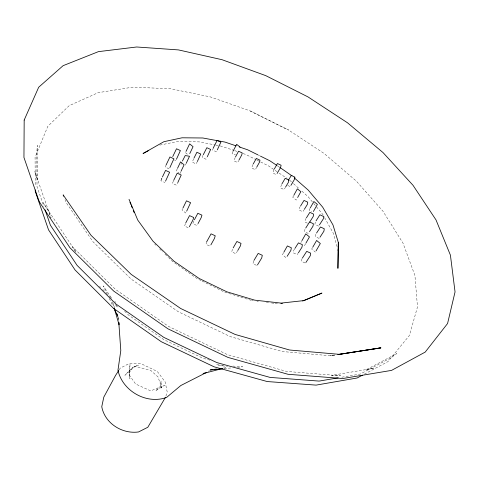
<?xml version="1.0" encoding="UTF-8"?>
<svg xmlns="http://www.w3.org/2000/svg" width="479" height="479" viewBox="0 0 479 479"><rect width="100%" height="100%" fill="white"/><g stroke="black" fill="none" stroke-linecap="round" stroke-linejoin="round"><path stroke-width="0.36" stroke-dasharray="2.4 1.8" d="M315.781 234.273L315.404 236.698L319.206 238.446M315.29 222.046L314.913 224.4L318.661 226.124M301.95 258.744L301.513 261.342L305.47 263.145M304.955 229.297L304.548 231.71L308.356 233.459L309.135 232.243M253.583 261.043L252.966 263.737L257.079 265.6M232.435 249.206L231.746 251.858L235.872 253.726L237.368 251.158M232.698 151.825L232.087 153.903L235.405 154.46M206.748 241.679L205.97 244.332L210.137 246.218M193.684 221.136L192.875 223.675L196.989 225.549L197.683 224.238M213.269 147.969L212.598 150.053L216.316 151.783L216.963 150.52M185.427 223.513L184.583 226.088L188.738 227.968L189.427 226.651M202.964 155.352L202.246 157.489L206.03 159.238L207.006 157.328M165.902 396.055L167.243 392.211L165.171 381.949L157.316 371.453L140.964 363.663L129.282 363.495L120.283 368.094L119.109 369.914M180.996 164.453L181.595 162.794M173.332 181.068L172.482 183.397L176.476 185.229L177.458 183.259M166.165 164.842L165.303 167.093L169.243 168.901M161.321 179.493L160.878 180.661L164.89 182.499M177.23 168.913L176.32 170.829L178.829 172.931M179.835 173.769L180.751 171.847M182.661 208.64L182.026 209.94L185.696 213.047L186.714 211.077M193.69 158.693L192.289 162.159L196.121 163.926L197.42 161.357M185.271 165.129L185.9 163.92M235.213 157.471L233.938 160.83L237.638 162.549L238.65 160.675M293.459 195.959L292.747 197.252L296.226 200.084L297.297 198.144M252.876 164.626L251.637 167.991L255.319 169.698L256.355 167.842M283.496 252.834L282.442 254.714L286.179 257.834L287.352 255.966M309.877 208.622L309.153 209.91L311.661 211.952M300.902 242.476L301.596 241.248M305.614 243.655L304.56 245.499L302.991 244.206M273.946 169.644L272.761 172.991L276.401 174.685M312.392 247.829L311.685 249.056L315.362 252.086M281.604 184.445L280.419 187.864L284.101 189.57L285.185 187.738M300.267 206.503L299.525 207.718L299.106 210.018L302.836 211.736L303.961 209.916M306.039 218.448L305.279 219.663L304.872 222.022L308.009 223.465M294.531 249.056L293.753 250.289L293.292 252.852L297.231 254.648L298.016 253.415M364.351 374.159L387.936 361.627L409.419 335.462L417.484 306.949L414.94 275.545L402.971 243.11L382.943 211.185L356.28 181.032L324.241 153.561L288.418 129.935M208.233 371.297L209.527 370.716M223.609 368.195L225.735 367.638L223.609 367.956M159.866 145.083L177.565 141.509L199.258 141.892L215.161 144.951M341.874 377.201L360.226 374.063L391.032 357.777L396.887 353.532L365.824 369.914L374.374 368.189L331.57 375.392L340.551 375.799L286.58 371.429L227.525 354.67L168.602 326.462L115.307 289.268L72.413 246.673L76.005 252.128M334.546 355.059L330.133 355.741L282.299 351.526L230.213 336.575L178.308 311.751L131.21 279.137L92.962 241.721L66.371 202.874L65.024 199.533M334.504 355.071L330.133 355.741L334.402 355.095M224.172 368.614L232.279 367.824M237.44 367.321L242.596 366.818L232.92 366.052M223.244 365.285L216.544 364.759L227.567 366.645M251.876 300.543L253.331 300.722M256.954 301.165L258.409 301.345M266.384 302.327L268.563 302.59M271.461 302.95L274.365 303.303M275.09 303.393L277.988 303.746M215.885 145.089L219.502 145.784M220.226 145.921L234.129 150.43M209.922 360.142L202.731 358.142L163.728 339.605L128.432 314.984L124.247 310.823M251.17 300.327L224.238 291.992L201.719 280.892M234.818 150.669L236.889 151.388M243.104 153.555L245.865 154.513L256.271 159.758M174.506 159.968L175.799 160.561M287.747 185.451L290.184 186.582M201.054 280.568L197.085 278.604L172.434 261.354L168.686 257.708M257.768 154.795L259.774 155.789M250.289 111.014L288.52 130.054L250.05 110.877L210.287 96.884L170.644 88.765L132.695 87.166L98.213 92.663L69.198 105.667L47.816 126.294L35.075 157.298L35.248 186.229M256.924 160.088L268.629 165.985L278.527 172.685M277.239 165.704L279.101 166.937M279.143 173.105L287.19 178.547M185.433 152.651L188.289 155.016M289.663 180.224L293.004 183.206M293.561 183.702L299.68 189.169M301.902 191.157L308.027 196.618L313.266 202.952M154.765 244.158L155.837 245.2M159.585 248.852L162.8 251.978M164.938 254.062L168.153 257.187M102.775 289.472L105.919 292.597M106.44 293.118L110.104 296.764M110.631 297.285L111.679 298.321M114.816 301.447L115.864 302.488M99.632 286.346L100.608 287.484M115.241 304.5L117.684 307.338L116.451 305.506M313.745 203.527L322.804 214.466L324.235 217.017M111.11 297.561L103.302 285.945L106.775 293.214M75.987 252.104L43.116 202.695L48.72 211.377L51.049 217.957L34.716 171.41L37.673 179.769L37.374 145.424L36.763 152.663L37.033 186.756L43.846 206.347M324.588 217.658L333.168 232.968L337.192 247.008M109.302 298.501L112.781 305.77M114.721 308.039L112.385 301.812L114.014 307.386M118.72 320.331L118.415 316.607L118.654 320.283M130.013 364.25L129.504 375.326L129.953 378.889L129.396 372.524L130.013 364.25M161.082 381.056L159.974 386.924L155.453 390.888L164.542 385.272L150.663 390.876L135.605 384.008L129.504 375.326L129.396 372.524L132.461 367.561L138.395 365.106L132.461 367.561L124.911 375.243L135.066 366.321L150.717 370.381L158.022 376.919L161.716 388.002L161.082 381.056"/><path stroke-width="0.72" d="M165.453 397.336L147.807 427.274L138.551 431.95C122.229 434.261 104.739 423.316 101.764 406.689L103.811 397.097L115.589 375.374L118.72 370.518M161.321 179.493L161.77 178.326M177.535 168.273L180.571 161.878L184.11 164.818L181.056 171.213M186.032 151.394L189.612 143.856L193.067 146.694L189.762 153.603M166.165 164.842L169.943 156.974L173.895 158.794L169.877 167.59M162.405 177.002L165.584 170.404L169.614 172.248L165.53 181.176M172.745 156.585L176.512 148.771L180.403 150.574L176.434 159.262M182.984 207.988L186.487 200.815L190.594 202.689L186.714 211.077M173.655 180.409L177.212 173.194L181.218 175.033L177.781 182.607M194.013 158.046L196.905 152.262L200.755 154.046L197.42 161.357M203.288 154.711L206.838 147.7L210.634 149.46L207.329 156.693M182.421 161.028L185.229 155.561L189.516 156.262L186.211 163.315M213.269 147.969L217.149 140.401L220.879 142.137L217.292 149.891M185.774 222.855L189.552 215.616L193.714 217.508L192.893 220.077L189.427 226.651M194.378 219.825L197.833 213.281L201.958 215.161L201.174 217.7L198.037 223.585M233.028 151.202L236.668 144.341L240.057 147.095M235.548 156.843L238.554 151.226L242.266 152.951L241.679 155.058L238.985 160.052M206.748 241.679L211.053 233.854L215.233 235.752L214.478 238.398L210.862 244.913M293.813 195.312L297.363 188.84L300.86 191.672L297.651 197.498M253.217 164.004L256.295 158.441L259.989 160.16L259.456 162.279L256.696 167.225M283.849 252.205L287.364 245.943L291.358 247.769L290.885 250.361L287.352 255.966M310.236 207.976L313.865 201.521L317.397 204.383L313.392 211.478M301.95 240.632L305.788 233.872L309.47 236.895L305.967 243.045M274.299 169.033L277.449 163.543L281.095 165.243L280.634 167.363L277.107 173.464M312.745 247.212L316.631 240.47L320.331 243.512L316.074 250.858M233.177 247.918L236.883 241.488L241.021 243.368L240.356 246.02L237.74 250.517M281.963 183.834L285.191 178.338L288.885 180.056L288.436 182.248L285.544 187.127M288.412 180.29L291.286 175.428L294.944 177.134L294.519 179.296L290.909 185.367M253.966 260.402L258.175 253.409L262.3 255.283L261.714 257.977L257.462 264.965M300.644 205.898L304.003 200.426L307.746 202.156L307.35 204.449L304.339 209.311M306.422 217.837L309.847 212.365L313.625 214.113L313.242 216.466L309.787 221.933M305.728 228.076L309.578 221.975L313.398 223.735L313.009 226.148L309.524 231.632M294.926 248.433L298.447 242.871L302.399 244.679L301.962 247.242L298.411 252.798M316.056 220.837L319.9 214.79L323.654 216.532L323.307 218.879L319.433 224.92M316.559 233.057L320.463 226.992L324.277 228.746L323.924 231.171L319.99 237.231M302.351 258.127L306.722 251.349L310.685 253.163L310.278 255.762L305.871 262.528M362.387 375.207L357.148 377.991L316.11 385.116L267.216 381.547L214.113 366.818L161.339 341.755L113.625 308.452L75.083 270L48.547 229.89L35.278 191.42L35.272 189.941M148.831 150.46L143.053 153.514L163.884 141.706L182.05 137.796L202.809 137.988L225.064 142.101L236.057 145.85M206.766 372.321L180.828 385.517L166.584 397.432C146.514 404.749 122.45 390.972 117.954 370.261L120.798 350.604L118.81 322.505M204.365 373.027L203.072 373.608L222.19 368.573M302.68 300.986L321.942 293.07L303.937 300.596L281.089 303.099L254.78 300.165L226.789 291.789L199.162 278.473L173.961 261.175L153.023 241.212L137.76 220.095L129.025 199.342M338.204 377.829L319.116 381.092L270.078 377.416L216.783 362.561L163.794 337.366L115.858 303.949L77.113 265.402L50.415 225.232L45.062 209.844M338.216 354.484L380.835 347.862L338.144 354.514M337.952 354.556L380.835 347.862M212.993 369.554L210.167 369.98L222.693 368.758M214.412 369.339L216.532 369.022M280.933 303.464L282.4 303.327M339.377 354.34L289.555 350.005L235.081 334.426L180.655 308.482L131.204 274.389L91.034 235.321L63.138 194.857L63.677 196.192M239.494 147.023L247.739 149.831L257.768 154.795M260.438 156.118L269.803 160.752L276.623 165.291M279.724 167.351L291.945 175.835M294.184 177.799L308.195 190.067L322.702 207.185L332.989 224.944L338.342 242.47L338.396 251.218L337.994 249.816M114.044 308.41L117.834 316.344L116.798 313.577M129.983 202.288L130.803 204.335M131.354 205.695L132.18 207.742M133.276 210.467L134.102 212.508M114.415 308.781L119.091 324.81M118.906 322.571L119.032 324.061M24.178 120.073L23.95 157.459L38.745 200.306L40.104 203.03L69.964 247.763L113.691 291.064L167.985 328.839L227.968 357.412L288.011 374.285L342.772 378.518L391.571 370.387L425.202 352.095L447.566 323.529L455.05 291.939L450.416 255.145L436.01 219.915L413.012 185.289L383.026 152.579L347.556 122.828L308.009 96.914L265.725 75.628L222.076 59.713L178.511 49.918L136.665 46.99L98.429 51.642L63.108 65.671L38.685 87.244L24.178 120.073M338.342 242.47L337.923 268.234L338.342 242.47"/></g></svg>
